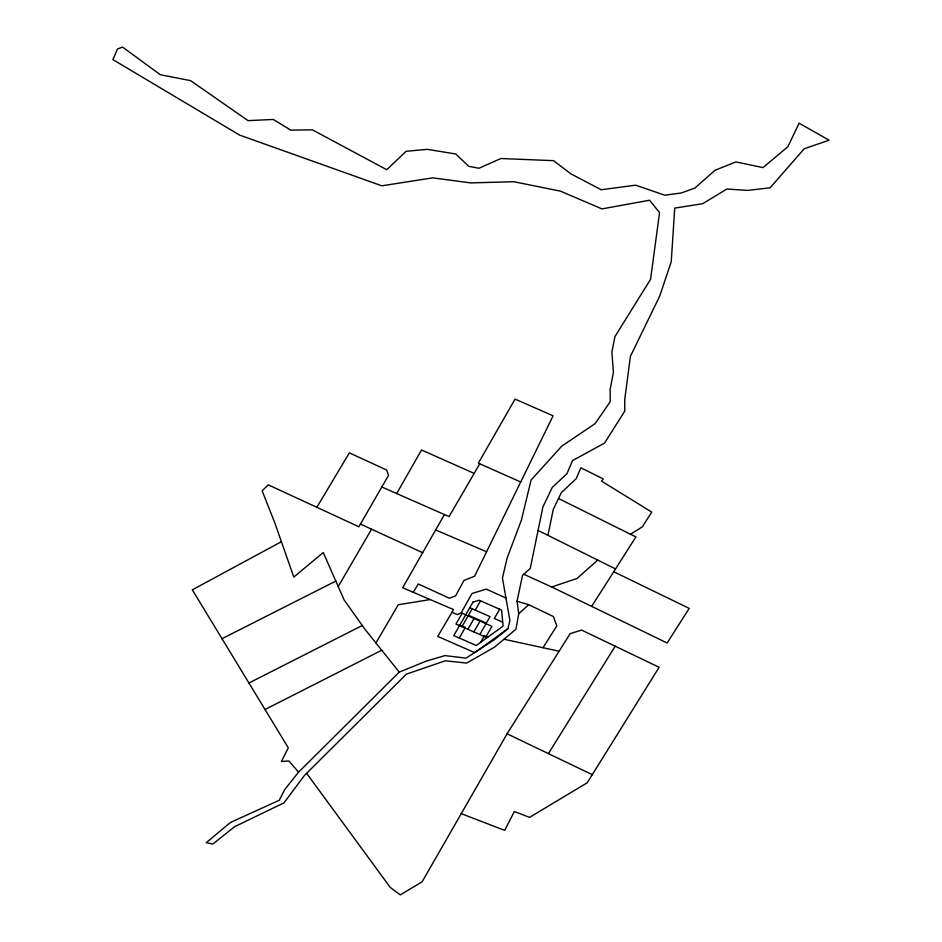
<?xml version="1.0" encoding="UTF-8"?>
<svg xmlns="http://www.w3.org/2000/svg" width="942" height="942" viewBox="0 0 942 942"><rect width="100%" height="100%" fill="white"/><g stroke="black" fill="none" stroke-linecap="round" stroke-linejoin="round"><path stroke-width="1.41" d="M518.712 613.784L515.945 629.221L494.656 647.06L466.655 663.086L445.342 660.778L406.391 674.131L304.396 775.513L284.013 802.831L234.593 826.711L212.88 844.02L206.204 842.713L230.472 822.448L279.221 800.288L284.896 789.337L298.567 772.157L399.243 672.117L425.89 661.249L444.907 655.597L466.043 658.152L494.232 639.795L507.903 628.703L509.916 620.531L502.439 578.023L507.09 558.182L521.421 520.055L531.088 480.02L561.809 446.108L595.12 423.606L610.239 401.645L610.133 389.387L613.419 372.384L611.888 352.002L614.973 336.541L650.569 279.315L659.553 212.633L649.568 200.222L601.962 208.9L560.455 191.144L513.767 181.712L470.741 182.901L432.755 177.861L381.828 185.81L239.668 135.118L112.899 59.617L117.514 48.937L122.59 47.1L160.293 74.724L190.59 80.647L248.076 120.635L273.286 119.457L290.784 130.126L312.403 129.855L386.75 169.701L406.12 151.297L427.315 149.342L455.751 153.993L468.763 166.31L478.901 168.265L500.861 158.515L553.507 160.658L570.946 173.87L601.173 189.742L635.65 185.185L664.769 195.206L681.302 192.969L694.878 188.047L715.049 170.278L735.914 161.918L762.996 167.605L787.853 146.752L799.11 123.202L829.101 140.181L804.209 148.765L770.073 187.823L747.501 190.414L726.883 189.024L702.697 203.696L674.731 208.1L671.234 261.746L659.718 296.071L630.422 356.37L624.734 399.561L624.782 411.124L604.564 443.07L572.536 460.591L566.943 473.638L552.212 487.497L542.898 506.937L530.252 568.473L522.563 575.291L517.064 601.02L518.712 613.784L528.721 604.693L553.449 616.563L556.793 625.888L543.039 647.731M547.938 535.35L553.248 509.481L561.291 492.701L576.174 478.701L580.849 467.797L603.292 478.936L601.526 481.127L651.746 512.095L642.338 526.837L630.492 534.232M306.597 773.323L390.318 887.494L400.291 894.9L422.122 881.806L507.09 733.794L570.204 633.601L581.614 630.08L659.129 667.289L587.219 782.79L529.545 817.385L514.332 811.509L504.712 830.397L461.262 813.629M396.712 493.549L421.498 449.97L474.179 473.402L479.737 463.782M444.424 514.556L402.67 587.761L453.549 609.58L437.747 636.415L474.803 652.665L507.903 628.703M399.243 672.117L364.966 629.268L344.195 600.054L323.236 552.542L293.81 577.069L274.923 523.199L262.159 490.806L268.282 484.847L358.89 526.755L388.54 475.357L386.656 470.034L349.364 452.843L316.853 507.314M461.921 626.689L468.115 615.891M472.189 608.791L468.468 615.267L486.355 623.109L490.064 616.633L469.764 607.72M459.26 638.005L465.336 627.407L459.849 625.005M475.239 610.122L480.561 600.855M467.88 629.303L474.073 618.505M473.838 631.917L480.031 621.119M479.796 634.531L485.99 623.734M480.632 642.35L484.4 635.768L487.72 637.228M499.625 609.215L494.315 618.494L502.71 622.179M338.237 586.548L371.572 529.192M474.179 473.402L449.087 516.605L381.863 487.014M375.929 642.986L398.289 604.74L430.2 599.559M413.267 592.294L418.283 583.969L449.334 598.217L455.587 595.897L463.982 580.449L474.638 576.198L553.084 415.822L515.062 399.102L478.348 463.17L520.714 481.998M548.409 753.624L615.185 646.188M591.67 606.377L635.921 536.928L558.512 498.495M597.746 560.078L576.951 578.518L551.741 586.996L523.74 574.243M281.34 541.744L192.321 589.833L288.299 747.818L281.399 761.501L288.888 760.948L298.567 772.157M248.924 683.009L362.281 625.5M265.032 709.514L381.734 650.239M222.006 638.7L335.823 581.073M503.994 639.241L559.101 651.216M517.099 601.302L528.721 604.693M435.64 529.969L486.59 551.753M451.972 612.265L457.353 614.573L461.156 612.842L472.013 593.495L486.355 589.127L505.96 598.052M360.515 524.105L422.664 552.695M507.09 733.794L592.294 774.689M613.737 571.747L689.191 608.379L667.136 642.997L551.741 586.996M538.07 530.452L615.538 568.921M462.157 613.277L455.963 624.075L485.766 637.145L491.959 626.348L462.157 613.277M473.002 602.079L453.785 635.603L476.311 645.482L503.075 626.112L501.615 610.086L479.101 600.219L473.002 602.079"/></g></svg>
